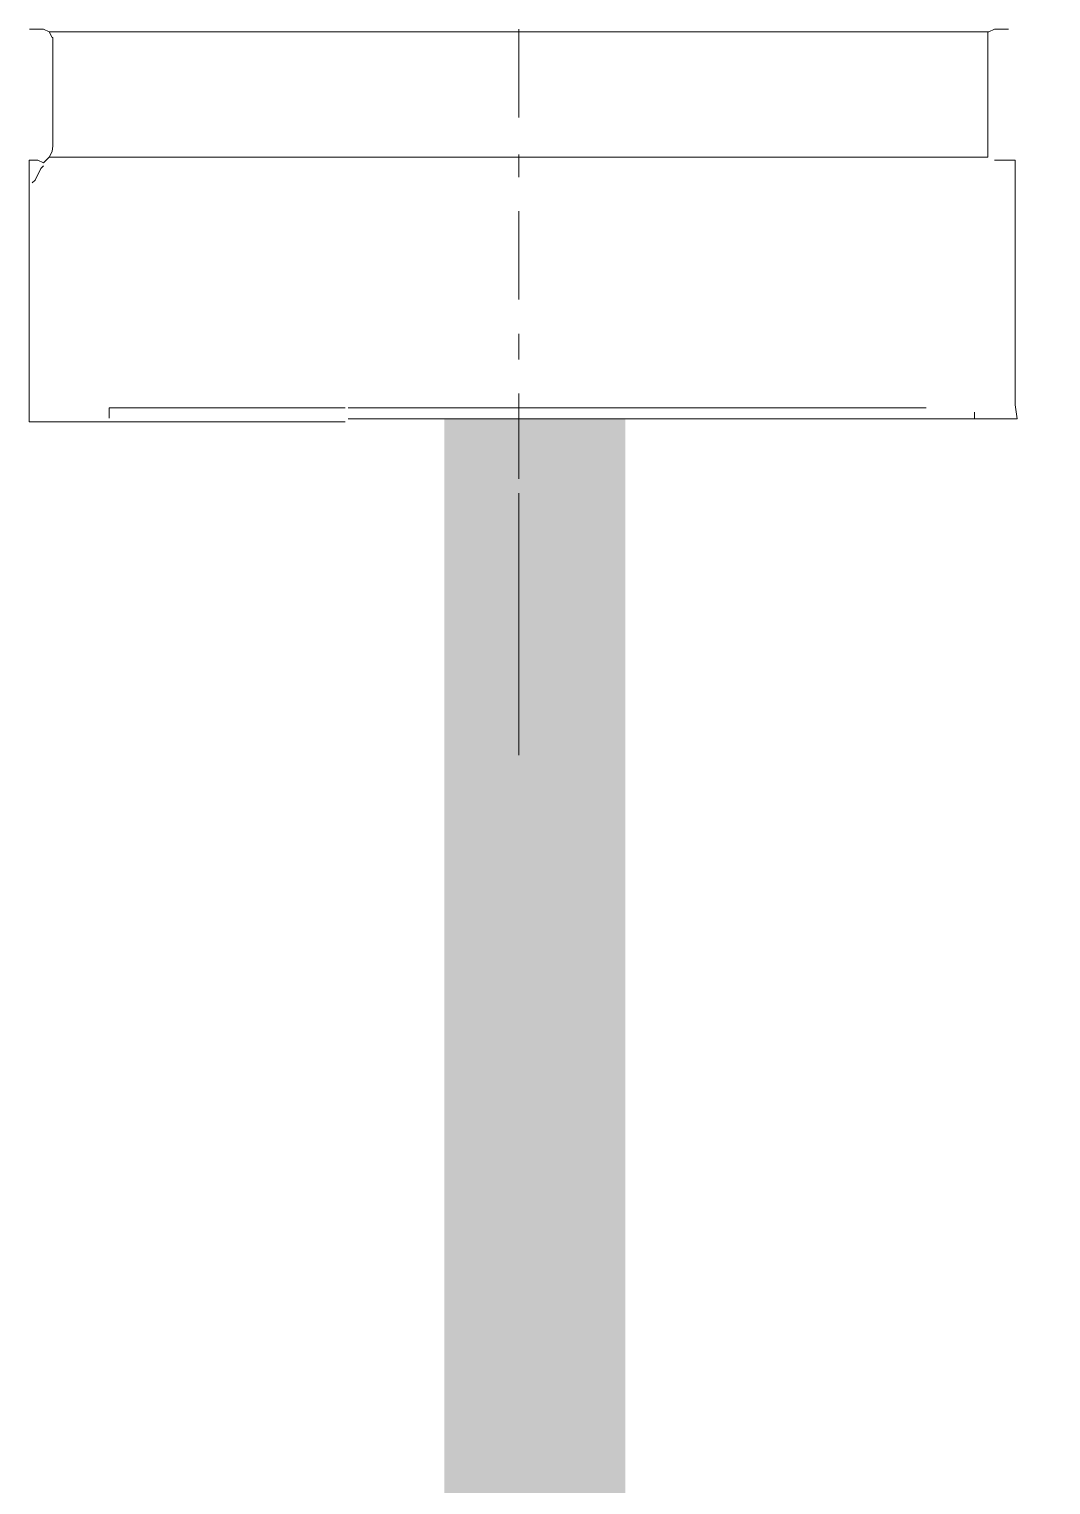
# Model space of a CAD drawing. Header units: millimetres. Extents: x -194958 to 83200, y -72620 to 64568.
# Drawn here: x 50723.3 to 50779.7, y 24606.5 to 24686.9 of the extents above; entities that cross this region are included whole.
import ezdxf

# ---------------------------------------------------------------- set-up
doc = ezdxf.new("R2010")
doc.units = ezdxf.units.MM
doc.header["$LTSCALE"] = 200
doc.layers.add('_GD-M-FP-SprnDrnPipe', color=30, linetype='Continuous', lineweight=30)
doc.layers.add('VL-TEST-DRAIN VALVE', color=7, linetype='Continuous', lineweight=20)

# ---------------------------------------------------------------- blocks, each defined once
blk = doc.blocks.new('A$Cab73a533')
at = {"color": 7}
for p, q in [((-42.46, -5.559, 0.006), (-42.46, 14.35, 0.006)), ((-42.46, 14.35, 0.006), (-42.049, 14.294, 0.006)), ((-42.049, 14.294, 0.006), (-34.763, 14.294, 0.006)), ((-34.763, 14.294, 0.006), (-34.763, 14.181, 0.006)), ((-34.763, 14.181, 0.006), (-34.763, 13.673, 0.006)), ((-30.866, 13.673, 0.006), (-30.866, 14.096, 0.006)), ((-34.678, 13.482, 0.006), (-30.95, 13.482, 0.006)), ((-34.678, 13.482, 0.006), (-34.678, -14.454, 0.006)), ((-30.95, 13.503, 0.006), (-30.866, 13.673, 0.006)), ((-30.95, 13.482, 0.006), (-30.95, 13.503, 0.006)), ((-30.95, 13.482, 0.006), (-30.95, -14.454, 0.006)), ((-42.472, 13.08, 0.006), (-42.264, 13.08, 0.006)), ((-42.133, -5.559, 0.006), (-42.133, 11.639, 0.006)), ((-52.469, -0.476, 0.006), (-44.675, -0.476, 0.006)), ((-44.251, -0.476, 0.006), (-41.71, -0.476, 0.006)), ((-40.693, -0.476, 0.006), (-39.931, -0.476, 0.006)), ((-38.914, -0.476, 0.006), (-36.288, -0.476, 0.006)), ((-35.271, -0.476, 0.006), (-34.593, -0.476, 0.006)), ((-33.492, -0.476, 0.006), (-30.866, -0.476, 0.006)), ((-42.557, -15.055, 0.006), (-42.557, -5.644, 0.006)), ((-42.133, -12.675, 0.006), (-42.133, -5.644, 0.006)), ((-42.444, -12.675, 0.006), (-42.133, -12.675, 0.006)), ((-35.356, -14.878, 0.006), (-35.017, -14.709, 0.006)), ((-35.017, -14.709, 0.006), (-34.932, -14.624, 0.006)), ((-34.847, -14.624, 0.006), (-34.678, -14.454, 0.006)), ((-34.763, -14.793, 0.006), (-34.847, -14.624, 0.006)), ((-34.678, -14.454, 0.006), (-34.509, -14.37, 0.006)), ((-34.509, -14.37, 0.006), (-34.339, -14.349, 0.006)), ((-34.339, -14.349, 0.006), (-31.12, -14.349, 0.006)), ((-31.12, -14.349, 0.006), (-31.12, -14.37, 0.006)), ((-31.12, -14.37, 0.006), (-30.95, -14.454, 0.006)), ((-30.95, -14.454, 0.006), (-30.866, -14.624, 0.006)), ((-30.866, -14.624, 0.006), (-30.866, -15.047, 0.006)), ((-42.557, -15.055, 0.006), (-34.763, -15.055, 0.006)), ((-35.44, -14.963, 0.006), (-35.356, -14.878, 0.006)), ((-34.763, -15.055, 0.006), (-34.763, -14.793, 0.006))]:
    blk.add_line(p, q, dxfattribs=at)

msp = doc.modelspace()

# ---------------------------------------------------------------- linework, layer by layer
at = {"layer": '_GD-M-FP-SprnDrnPipe', "const_width": 10, "elevation": 0}
msp.add_lwpolyline([(50751.212, 24665.407), (50751.212, 24233.591), (51188.648, 24233.591)], dxfattribs=at)

# ---------------------------------------------------------------- block references
at = {"layer": 'VL-TEST-DRAIN VALVE', "xscale": -1.856606119983391, "yscale": 1.856606119983391, "zscale": 1.856606119983391, "rotation": 269.9999999999999}
msp.add_blockref('A$Cab73a533', (50751.212, 24744.239), dxfattribs=at)

doc.saveas('drawing.dxf')
